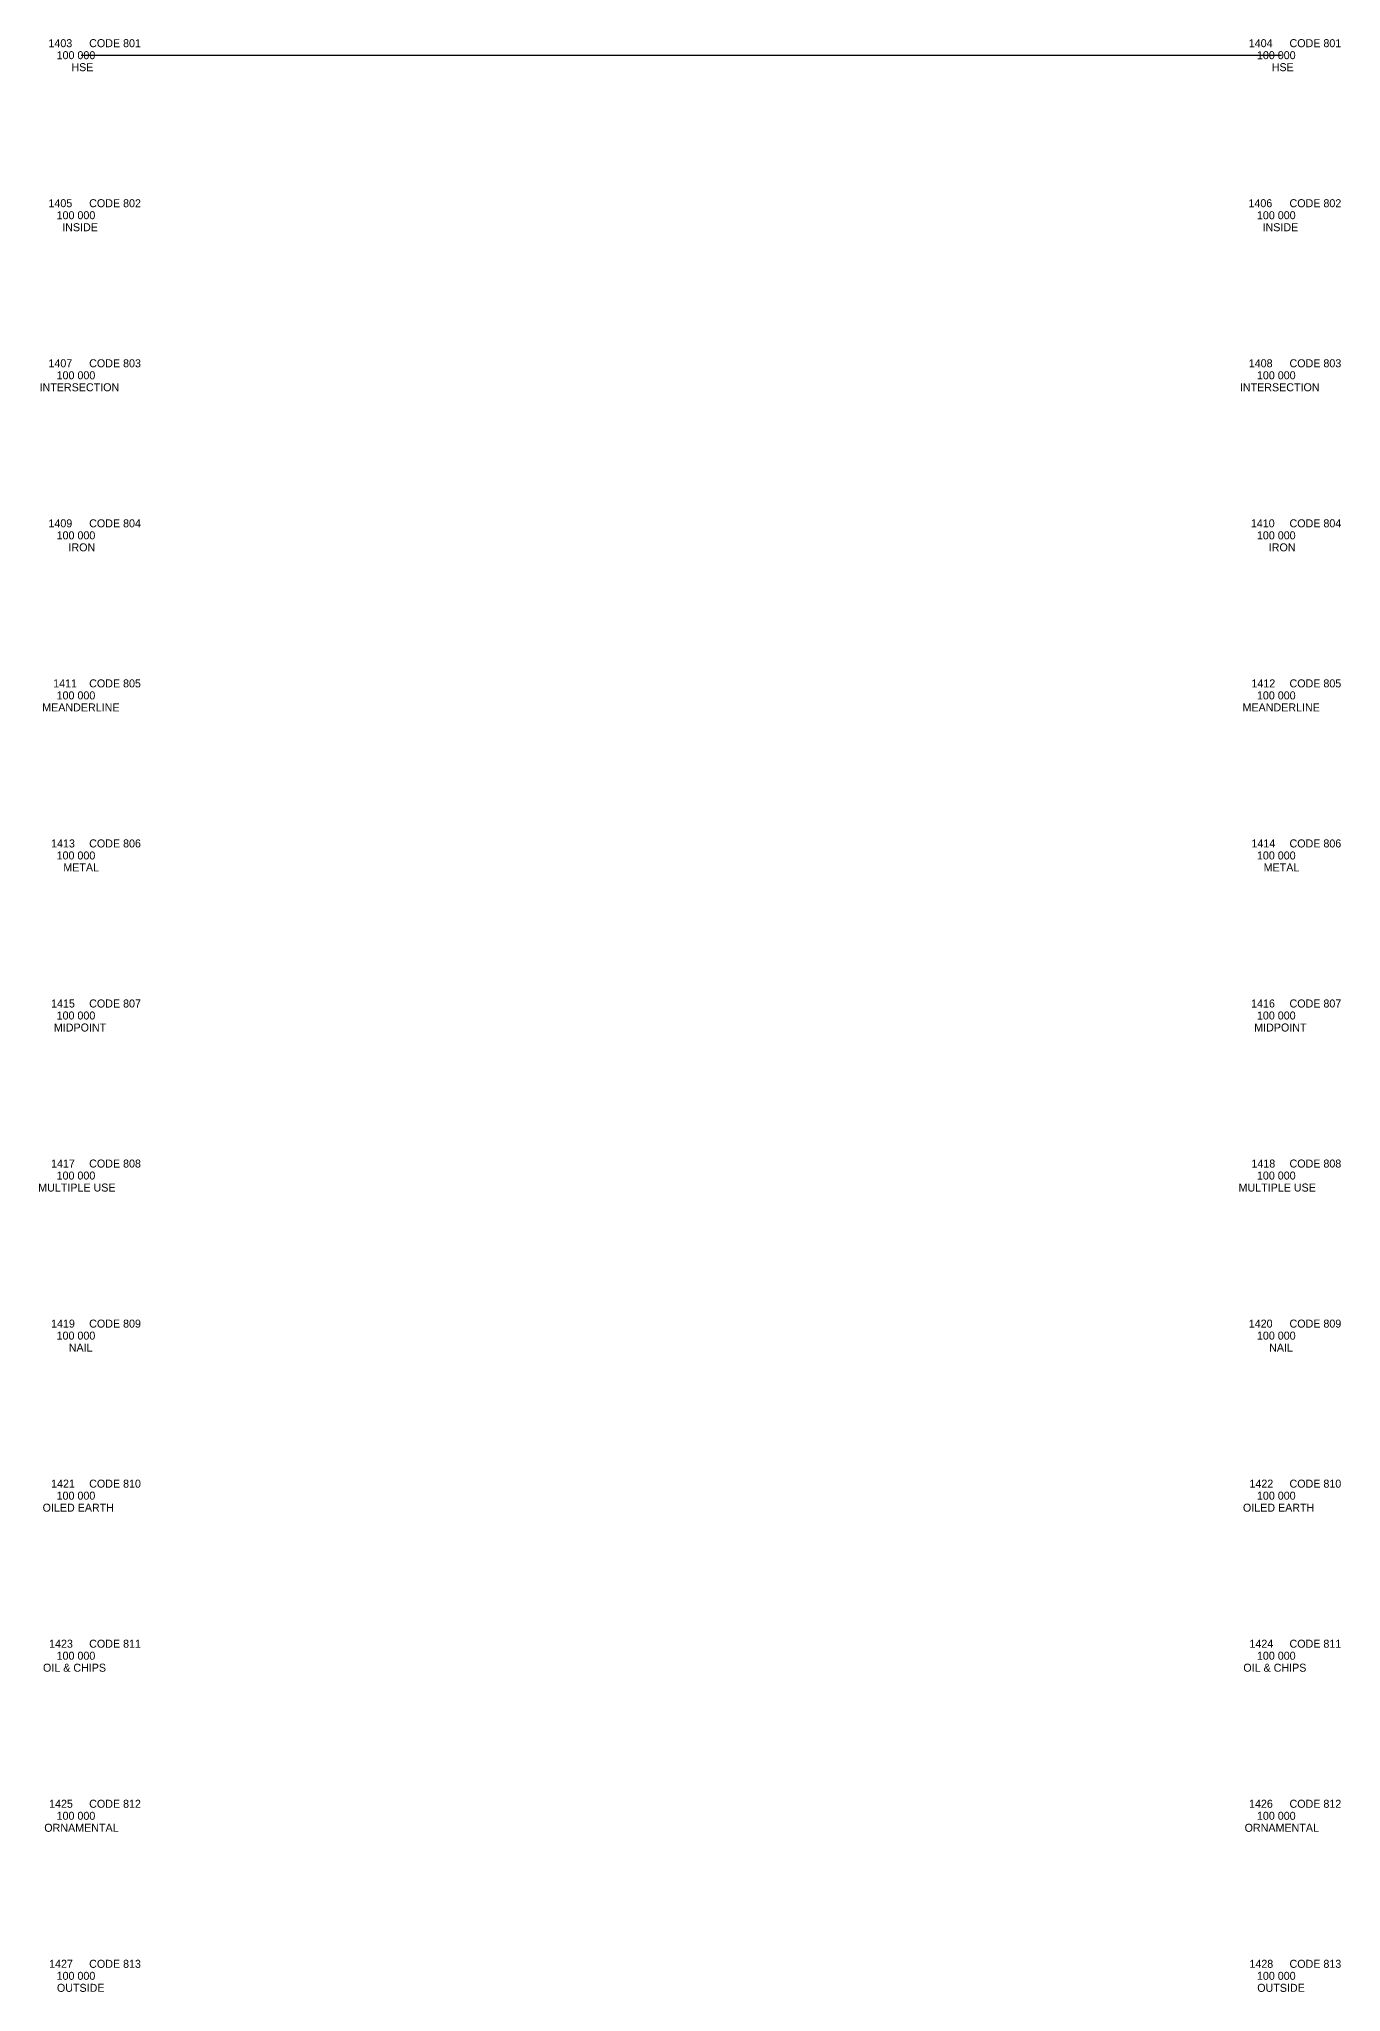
# Model space of a CAD drawing. Extents: x -12 to 6123, y -3 to 1005.
# Drawn here: x 4544.7 to 4707.4, y -2 to 242 of the extents above; entities that cross this region are included whole.
import ezdxf

# ---------------------------------------------------------------- set-up
doc = ezdxf.new("R2010")
doc.units = 0
for name, color, linetype in [('Topo_Building', 7, 'Continuous'), ('Topo_Field Comments', 7, 'Continuous'), ('Topo_Miscellaneous', 7, 'Continuous'), ('Topo_Point Descriptions', 7, 'Continuous'), ('Topo_Point Elevations', 7, 'Continuous'), ('Topo_Point Numbers', 7, 'Continuous')]:
    doc.layers.add(name, color=color, linetype=linetype)

msp = doc.modelspace()

# ---------------------------------------------------------------- linework, layer by layer
at = {"layer": 'Topo_Building'}
for p, q in [((4550, 240), (4550, 240)), ((4550, 240), (4700, 240)), ((4700, 240), (4700, 240))]:
    msp.add_line(p, q, dxfattribs=at)
at = {"layer": 'Topo_Miscellaneous'}
for p, q in [((4550, 220), (4550, 220)), ((4700, 220), (4700, 220)), ((4550, 200), (4550, 200)), ((4700, 200), (4700, 200)), ((4550, 180), (4550, 180)), ((4700, 180), (4700, 180)), ((4550, 160), (4550, 160)), ((4700, 160), (4700, 160)), ((4550, 140), (4550, 140)), ((4700, 140), (4700, 140)), ((4550, 120), (4550, 120)), ((4700, 120), (4700, 120)), ((4550, 100), (4550, 100)), ((4700, 100), (4700, 100)), ((4550, 80), (4550, 80)), ((4700, 80), (4700, 80)), ((4550, 60), (4550, 60)), ((4700, 60), (4700, 60)), ((4550, 40), (4550, 40)), ((4700, 40), (4700, 40)), ((4550, 20), (4550, 20)), ((4700, 20), (4700, 20)), ((4550, 0), (4550, 0)), ((4700, 0), (4700, 0))]:
    msp.add_line(p, q, dxfattribs=at)

# ---------------------------------------------------------------- texts
at = {"layer": 'Topo_Field Comments'}
for s, p in [('CODE 801', (4551, 241)), ('CODE 801', (4701, 241)), ('CODE 802', (4551, 221)), ('CODE 802', (4701, 221)), ('CODE 803', (4551, 201)), ('CODE 803', (4701, 201)), ('CODE 804', (4551, 181)), ('CODE 804', (4701, 181)), ('CODE 805', (4551, 161)), ('CODE 805', (4701, 161)), ('CODE 806', (4551, 141)), ('CODE 806', (4701, 141)), ('CODE 807', (4551, 121)), ('CODE 807', (4701, 121)), ('CODE 808', (4551, 101)), ('CODE 808', (4701, 101)), ('CODE 809', (4551, 81)), ('CODE 809', (4701, 81)), ('CODE 810', (4551, 61)), ('CODE 810', (4701, 61)), ('CODE 811', (4551, 41)), ('CODE 811', (4701, 41)), ('CODE 812', (4551, 21)), ('CODE 812', (4701, 21)), ('CODE 813', (4551, 1)), ('CODE 813', (4701, 1))]:
    msp.add_text(s, height=1, dxfattribs=at).set_placement(p)
at = {"layer": 'Topo_Point Descriptions'}
for s, p in [('HSE', (4548.78, 238)), ('HSE', (4698.78, 238)), ('INSIDE', (4547.63, 218)), ('INSIDE', (4697.63, 218)), ('INTERSECTION', (4544.8, 198)), ('INTERSECTION', (4694.8, 198)), ('IRON', (4548.41, 178)), ('IRON', (4698.41, 178)), ('MEANDERLINE', (4545.13, 158)), ('MEANDERLINE', (4695.13, 158)), ('METAL', (4547.77, 138)), ('METAL', (4697.77, 138)), ('MIDPOINT', (4546.59, 118)), ('MIDPOINT', (4696.59, 118)), ('MULTIPLE USE', (4544.63, 98)), ('MULTIPLE USE', (4694.63, 98)), ('NAIL', (4548.45, 78)), ('NAIL', (4698.45, 78)), ('OILED EARTH', (4545.18, 58)), ('OILED EARTH', (4695.18, 58)), ('OIL & CHIPS', (4545.23, 38)), ('OIL & CHIPS', (4695.23, 38)), ('ORNAMENTAL', (4545.39, 18)), ('ORNAMENTAL', (4695.39, 18)), ('OUTSIDE', (4546.97, -2)), ('OUTSIDE', (4696.97, -2))]:
    msp.add_text(s, height=1, dxfattribs=at).set_placement(p)
at = {"layer": 'Topo_Point Elevations'}
for p in [(4546.93, 239.5), (4696.93, 239.5), (4546.93, 219.5), (4696.93, 219.5), (4546.93, 199.5), (4696.93, 199.5), (4546.93, 179.5), (4696.93, 179.5), (4546.93, 159.5), (4696.93, 159.5), (4546.93, 139.5), (4696.93, 139.5), (4546.93, 119.5), (4696.93, 119.5), (4546.93, 99.5), (4696.93, 99.5), (4546.93, 79.5), (4696.93, 79.5), (4546.93, 59.5), (4696.93, 59.5), (4546.93, 39.5), (4696.93, 39.5), (4546.93, 19.5), (4696.93, 19.5), (4546.93, -0.5), (4696.93, -0.5)]:
    msp.add_text('100 000', height=1, dxfattribs=at).set_placement(p)
at = {"layer": 'Topo_Point Numbers'}
for s, p in [('1403', (4545.91, 241)), ('1404', (4695.91, 241)), ('1405', (4545.91, 221)), ('1406', (4695.87, 221)), ('1407', (4545.91, 201)), ('1408', (4695.91, 201)), ('1409', (4545.91, 181)), ('1410', (4696.17, 181)), ('1411', (4546.5, 161)), ('1412', (4696.24, 161)), ('1413', (4546.24, 141)), ('1414', (4696.24, 141)), ('1416', (4696.2, 121)), ('1415', (4546.24, 121)), ('1417', (4546.24, 101)), ('1418', (4696.24, 101)), ('1419', (4546.24, 81)), ('1420', (4695.91, 81)), ('1421', (4546.24, 61)), ('1422', (4695.99, 61)), ('1423', (4545.99, 41)), ('1424', (4695.99, 41)), ('1425', (4545.99, 21)), ('1426', (4695.94, 21)), ('1427', (4545.99, 1)), ('1428', (4695.99, 1))]:
    msp.add_text(s, height=1, dxfattribs=at).set_placement(p)

doc.saveas('drawing.dxf')
